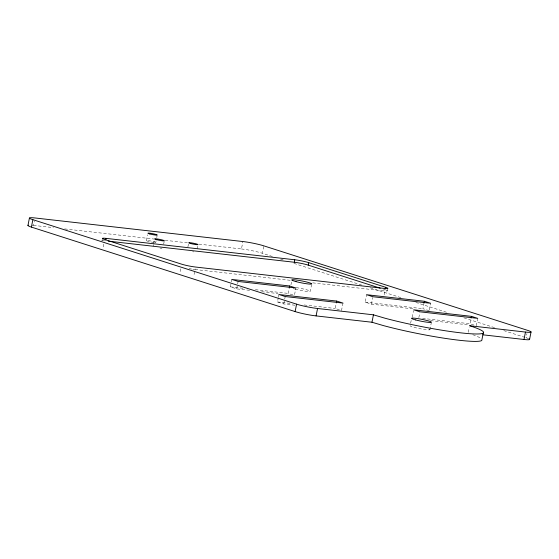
<?xml version="1.0" encoding="UTF-8"?>
<svg xmlns="http://www.w3.org/2000/svg" width="559" height="559" viewBox="0 0 559 559"><rect width="100%" height="100%" fill="white"/><g stroke="black" fill="none" stroke-linecap="round" stroke-linejoin="round"><path stroke-width="0.42" stroke-dasharray="2.79 2.1" d="M32.08 225.228A14.939 1.46 11.2 0 1 33.533 225.382L34.351 221.266M101.948 240.943L102.269 239.294M103.198 246.931L104.177 241.984M146.43 240.566L147.569 234.801M153.194 246.26L153.522 244.611M153.69 243.787L154.34 240.489M155.765 242.494L156.094 240.845M156.751 237.547L157.072 235.905M163.668 244.129L164.157 241.663M180.117 271.569L180.767 268.271M187.915 246.84L188.565 243.549M197.201 248.762L197.69 246.288M194.092 274.455L194.749 271.157M192.869 269.214A10.125 0.985 11.2 0 0 195.07 269.508L195.566 267.041M249.593 290.331L236.667 288.863L230.385 286.858L231.202 282.735M231.363 281.911L231.852 279.437M198.997 244.143L241.446 248.958L242.913 241.544M236.667 288.863L237.477 284.748M237.645 283.923L238.134 281.45M272.373 256.476L262.416 253.283L263.883 245.869M294.963 305.221L283.755 303.956L277.474 301.944L278.291 297.821M278.459 296.997L278.948 294.523M283.755 303.956L284.573 299.834M284.734 299.009L285.223 296.536M292.846 294.914L288.137 293.405L289.282 287.633M290.953 284.831L291.931 279.891M294.579 294.593L295.886 287.997M295.257 289.213A10.125 0.985 11.2 0 0 310.266 291.351L311.538 284.797M342.981 303.09L341.507 310.504L335.232 308.491L336.371 302.726M412.801 308.841L371.428 304.145L365.146 302.133L366.613 294.719M371.428 304.145L372.727 297.556M312.774 282.854L383.74 290.904L384.229 288.43M384.18 294.712L385.158 289.765L383.509 289.234M387.394 290.813L387.883 288.339M410.648 323.179L411.298 319.888M412.235 317.226L413.541 310.629M418.845 317.589L419.823 312.642M429.179 310.699L422.897 308.687L424.043 302.915M429.34 309.875L430.647 303.278M429.927 329.733L431.234 323.137M468.281 332.319L469.26 327.378M473.913 325.031L469.993 323.773L470.971 318.826M476.268 325.785L477.742 318.364M528.234 338.516A14.939 1.46 11.2 0 0 526.131 337.769L526.948 333.653M33.533 225.382L53.454 227.639M64.718 228.917L153.949 239.035M165.212 240.314L187.74 242.872M195.07 269.508L290.275 280.304M230.385 286.858L243.312 288.318M255.386 289.688L288.137 293.405M365.146 302.133L422.897 308.687M261.661 291.7L278.04 293.559M277.474 301.944L290.407 303.404M304.201 304.969L335.232 308.491M422.583 318.392L469.993 323.773M430.584 320.6L468.512 324.905M280.66 259.131L283.147 259.928M293.929 263.38L361.932 285.167M370.226 287.822L400.908 297.654M415.84 302.44L446.522 312.264M463.935 317.847L494.617 327.679M503.743 330.6L526.131 337.769M241.446 248.958A14.939 1.46 11.2 0 1 262.416 253.283M472.774 334.701A63.293 6.177 11.2 0 1 480.964 338.412M296.277 287.626A10.125 0.985 11.2 0 1 310.266 291.351M294.537 289.024A10.125 0.985 11.2 0 1 293.223 288.654M429.102 329.055A10.125 0.985 11.2 0 1 421.626 328.999A10.125 0.985 11.2 0 1 410.159 325.652M154.067 242.48A4.786 0.468 11.2 0 1 146.549 240.754A4.786 0.468 11.2 0 1 151.978 241.236A4.786 0.468 11.2 0 1 154.906 242.557M161.956 248.315A4.947 0.482 11.2 0 1 160.014 248.091M193.819 251.906A4.758 0.461 11.2 0 1 192.652 251.711M191.646 269.026A10.125 0.985 11.2 0 1 189.089 268.565M385.913 290.023A10.125 0.985 11.2 0 1 383.74 290.904M101.99 240.817A10.125 0.985 11.2 0 1 104.645 240.747"/><path stroke-width="0.84" d="M27.95 225.501L29.417 218.087M483.235 333.066L481.767 340.487A63.293 6.177 11.2 0 1 383.271 325.555L371.966 322.243L316.087 315.905A14.939 1.46 11.2 0 1 295.117 311.58L31.402 227.094L32.869 219.673A14.939 1.46 11.2 0 1 35 217.968L242.913 241.544A14.939 1.46 11.2 0 1 263.883 245.869L527.598 330.355A14.939 1.46 11.2 0 1 525.467 332.067L524 339.481L482.731 334.799M105.763 240.021L106.091 238.372L294.754 259.767A10.125 0.985 11.2 0 1 308.736 262.653L385.647 287.291L385.326 288.94M289.282 287.633L289.611 285.991L231.852 279.437L238.134 281.45L295.886 287.997L289.611 285.991M108.194 241.139L294.265 262.241L294.754 259.767M295.117 311.58L296.584 304.159L32.869 219.673M380.197 288.178L308.247 265.127L308.736 262.653M316.087 315.905L317.554 308.491L373.433 314.822L384.746 318.141A63.293 6.177 11.2 0 0 466.332 333.423A63.293 6.177 11.2 0 0 469.979 325.841L469.588 325.729L525.467 332.067M336.371 302.726L336.7 301.077L278.948 294.523L285.223 296.536L342.981 303.09L336.7 301.077M371.966 322.243L373.433 314.822M424.043 302.915L424.372 301.266L366.613 294.719L372.895 296.731L430.647 303.278L424.372 301.266M471.132 318.001L471.461 316.359L413.709 309.805L419.984 311.817L477.742 318.364L471.461 316.359M529.583 339.362L531.05 331.941M31.402 227.094A14.939 1.46 11.2 0 1 28.348 225.186M528.933 338.838A14.939 1.46 11.2 0 1 524 339.481M317.554 308.491A14.939 1.46 11.2 0 1 296.584 304.159M106.091 238.372A10.125 0.985 11.2 0 0 104.666 239.511L181.584 264.155A10.125 0.985 11.2 0 0 195.566 267.041L384.229 288.43A10.125 0.985 11.2 0 0 385.647 287.291M294.265 262.241A10.125 0.985 11.2 0 1 308.247 265.127M296.004 281.61A10.125 0.985 11.2 0 0 311.705 283.972A10.125 0.985 11.2 0 0 297.744 280.213A10.125 0.985 11.2 0 0 296.004 281.61M415.693 319.951A10.125 0.985 11.2 0 0 431.394 322.319A10.125 0.985 11.2 0 0 417.44 318.56A10.125 0.985 11.2 0 0 415.693 319.951M149.819 233.962A4.786 0.468 11.2 0 0 157.24 235.08A4.786 0.468 11.2 0 0 150.644 233.306A4.786 0.468 11.2 0 0 149.819 233.962M156.653 239.685A4.947 0.482 11.2 0 0 164.318 240.838A4.947 0.482 11.2 0 0 157.505 239A4.947 0.482 11.2 0 0 156.653 239.685M190.647 243.528A4.758 0.461 11.2 0 0 198.019 244.639A4.758 0.461 11.2 0 0 191.464 242.879A4.758 0.461 11.2 0 0 190.647 243.528"/></g></svg>
